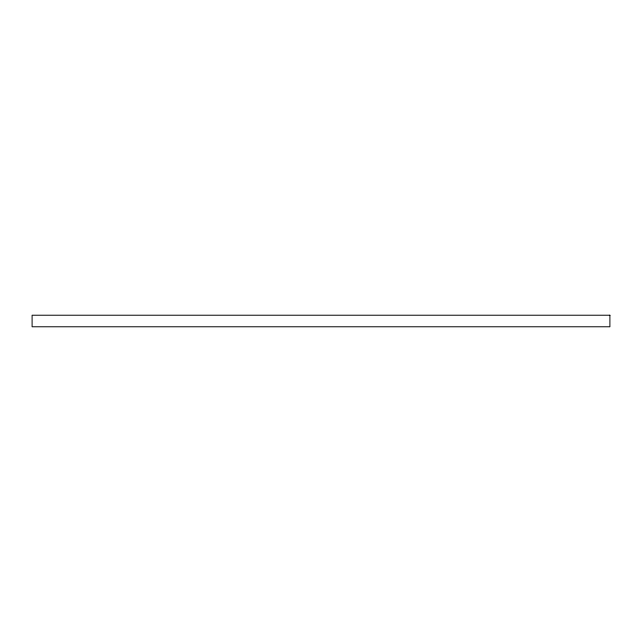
<?xml version="1.0" encoding="UTF-8"?>
<svg xmlns="http://www.w3.org/2000/svg" width="642" height="642" viewBox="0 0 642 642"><rect width="100%" height="100%" fill="white"/><g stroke="black" fill="none" stroke-linecap="round" stroke-linejoin="round"><path stroke-width="0.96" d="M609.9 315.222L32.1 315.222L32.1 326.778L609.9 326.778L609.9 315.222"/></g></svg>
